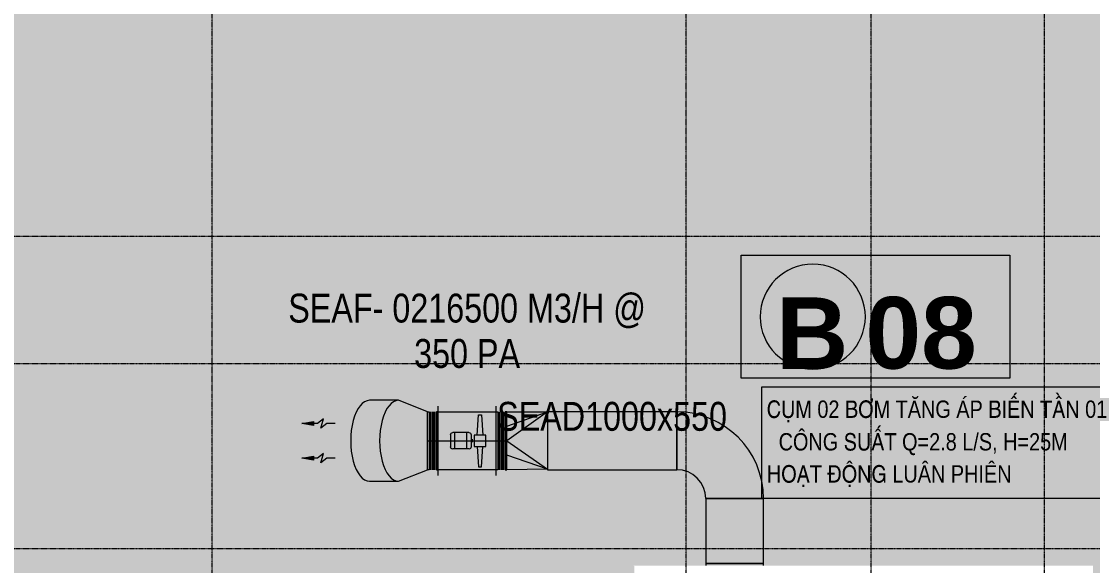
# Model space of a CAD drawing. Header units: millimetres. Extents: x 5117 to 246734, y -48177 to 129208.
# Drawn here: x 65853 to 84383, y 33547 to 42959 of the extents above; entities that cross this region are included whole.
import ezdxf

# ---------------------------------------------------------------- set-up
doc = ezdxf.new("R2010")
doc.units = ezdxf.units.MM
doc.linetypes.add('Grid Line', pattern=[22.225, 12.7, -3.175, 3.175, -3.175])
for name, color, linetype, lineweight in [('A-ANNO-NOTE', 131, 'Continuous', 9), ('A-FLOR-PATT-2', 9, 'Continuous', 9), ('G-IMPT', 8, 'Continuous', 9), ('G-IMPT-3', 7, 'Continuous', 9), ('M-EQPM', 50, 'Continuous', 9), ('S-GRID-1', 1, 'Grid Line', 9)]:
    doc.layers.add(name, color=color, linetype=linetype, lineweight=lineweight)
doc.styles.add('Arial', font='arial_0.ttf', dxfattribs={"width": 0.8, "height": 500})
doc.styles.add('Arial_B', font='arialbd_0.ttf', dxfattribs={"height": 1240})
doc.styles.add('VNI-Helve-Condense', font='VHELVCN.TTF', dxfattribs={"height": 300})

# ---------------------------------------------------------------- blocks, each defined once
blk = doc.blocks.new('TKTC_QUAT HUT KHOI_260130 - TKTC_QUAT HUT KHOI_260130_dwg_A$C93a11253-flat-1-4168559-TKCS_MB TỔNG THỂ MÁI')
at = {"layer": 'G-IMPT'}
for p, q in [((500, 637), (-500, 637)), ((500, 612), (-500, 612)), ((500, 587), (-500, 587)), ((500, 562), (-500, 562)), ((0, -694), (0, 706)), ((-600, 506), (600, 506)), ((-500, 506), (-500, -494)), ((500, -494), (500, 506)), ((-142, 37), (-142, -244)), ((-142, 0), (142, 0)), ((105, 75), (-105, 75)), ((-16, 104), (-16, 75)), ((16, 104), (16, 75)), ((142, 37), (142, -244)), ((-142, -206), (142, -206)), ((105, -281), (-105, -281)), ((-600, -494), (600, -494)), ((500, -551), (-500, -551)), ((500, -576), (-500, -576)), ((500, -601), (-500, -601)), ((500, -626), (-500, -626))]:
    blk.add_line(p, q, dxfattribs=at)
at = {"layer": 'G-IMPT', "flags": 128}
for points in [[(-500, 662), (-500, 693), (500, 693), (500, 662)], [(-500, 537), (-500, 506), (500, 506), (500, 537)], [(-100, 328), (100, 328), (100, 128), (-100, 128)], [(-500, -526), (-500, -494), (500, -494), (500, -526)], [(-500, -651), (-500, -682), (500, -682), (500, -651)]]:
    blk.add_lwpolyline(points, close=True, dxfattribs=at)
for points in [[(-100, 178), (-450, 203), (-450, 253), (-100, 278)], [(100, 178), (450, 203), (450, 253), (100, 278)]]:
    blk.add_lwpolyline(points, dxfattribs=at)
at = {"layer": 'G-IMPT'}
for centre, start, end in [((-105, 37), 90, 180), ((105, 37), 360, 90), ((-105, -244), 180, 270), ((105, -244), 270, 0)]:
    blk.add_arc(centre, 37.5, start, end, dxfattribs=at)
blk = doc.blocks.new('TKTC_QUAT HUT KHOI_260130 - TKTC_QUAT HUT KHOI_260130_dwg_M-FLOW-ARROW-4168562-TKCS_MB TỔNG THỂ MÁI')
at = {"layer": 'G-IMPT'}
blk.add_hatch(color=256, dxfattribs=at).paths.add_polyline_path([(70904, 35376), (70704, 35409), (70904, 35442)])
for p, q in [((70704, 35409), (70904, 35442)), ((70904, 35376), (70704, 35409)), ((70904, 35442), (70904, 35376))]:
    blk.add_line(p, q, dxfattribs=at)
at = {"layer": 'G-IMPT', "flags": 128}
blk.add_lwpolyline([(71281, 35409), (71137, 35409), (71031, 35329), (71077, 35489), (70971, 35409), (70704, 35409)], dxfattribs=at)
blk = doc.blocks.new('TKTC_QUAT HUT KHOI_260130 - TKTC_QUAT HUT KHOI_260130_dwg_M-FLOW-ARROW-4168563-TKCS_MB TỔNG THỂ MÁI')
at = {"layer": 'G-IMPT'}
blk.add_hatch(color=256, dxfattribs=at).paths.add_polyline_path([(70904, 35976), (70704, 36009), (70904, 36042)])
for p, q in [((70704, 36009), (70904, 36042)), ((70904, 35976), (70704, 36009)), ((70904, 36042), (70904, 35976))]:
    blk.add_line(p, q, dxfattribs=at)
at = {"layer": 'G-IMPT', "flags": 128}
blk.add_lwpolyline([(71281, 36009), (71137, 36009), (71031, 35929), (71077, 36089), (70971, 36009), (70704, 36009)], dxfattribs=at)
blk = doc.blocks.new('TKTC_QUAT HUT KHOI_260130 - TKTC_QUAT HUT KHOI_260130_dwg-4168555-TKCS_MB TỔNG THỂ MÁI')
at = {"layer": 'G-IMPT'}
blk.add_line((77690, 34709), (78690, 34709), dxfattribs=at)
at = {"layer": 'G-IMPT', "flags": 128}
for points in [[(71875, 35009), (72375, 35009), (72875, 35209), (72875, 36209), (72375, 36409), (71875, 36409)], [(77190, 36209), (74950, 36209), (74950, 35209), (77190, 35209), (77190, 36209), (77190, 35209)], [(78690, 33589), (78690, 34709), (77690, 34709), (77690, 33589), (77690, 33550)], [(78690, 33550), (78690, 33589), (77690, 33589), (78690, 33589)]]:
    blk.add_lwpolyline(points, dxfattribs=at)
blk.add_lwpolyline([(74950, 36209), (74950, 35216), (74250, 35209), (74250, 36209)], close=True, dxfattribs=at)
at = {"layer": 'G-IMPT'}
for radius in [1500, 500]:
    blk.add_arc((77190, 34709), radius, 0, 90, dxfattribs=at)
for centre in [(71875, 35709), (72375, 35709)]:
    blk.add_ellipse(centre, major_axis=(0, 700), ratio=0.467548, start_param=0, end_param=3.141593, dxfattribs=at)
at = {"layer": 'M-EQPM', "flags": 128}
blk.add_lwpolyline([(74250, 35959), (74950, 36209), (74250, 35709), (74950, 35216), (74250, 35459)], dxfattribs=at)
at = {"extrusion": (0, 0, -1), "zscale": -1, "rotation": 90.00000000000001}
blk.add_blockref('TKTC_QUAT HUT KHOI_260130 - TKTC_QUAT HUT KHOI_260130_dwg_A$C93a11253-flat-1-4168559-TKCS_MB TỔNG THỂ MÁI', (-73557, 35709), dxfattribs=at)
for name in ['TKTC_QUAT HUT KHOI_260130 - TKTC_QUAT HUT KHOI_260130_dwg_M-FLOW-ARROW-4168563-TKCS_MB TỔNG THỂ MÁI', 'TKTC_QUAT HUT KHOI_260130 - TKTC_QUAT HUT KHOI_260130_dwg_M-FLOW-ARROW-4168562-TKCS_MB TỔNG THỂ MÁI']:
    blk.add_blockref(name, (0, 0))
at = {"layer": 'G-IMPT-3', "char_height": 500, "attachment_point": 2, "line_spacing_factor": 0.941778, "style": 'Arial'}
for s, insert, width in [('SEAF- 0216500 M3/H @ 350 PA', (73562, 38254), 6758.14), ('SEAD1000x550', (76070, 36382), 2901.59)]:
    blk.add_mtext(s, dxfattribs=dict(at, insert=insert, width=width))
blk = doc.blocks.new('TKTC_QUAT HUT KHOI_260130 - TKTC_QUAT HUT KHOI_260130-2046036-TKCS_MB TỔNG THỂ MÁI')
blk.add_blockref('TKTC_QUAT HUT KHOI_260130 - TKTC_QUAT HUT KHOI_260130_dwg-4168555-TKCS_MB TỔNG THỂ MÁI', (-33652, -17239))
blk = doc.blocks.new('TKTC_BON NUOC MAI_260130 - TKTC_BON NUOC MAI_260130_dwg-3426650-TKCS_MB TỔNG THỂ MÁI')
at = {"layer": 'G-IMPT', "flags": 128}
blk.add_lwpolyline([(-124495, -826458), (-118073, -826458), (-118073, -824540), (-124495, -824540)], close=True, dxfattribs=at)
at = {"layer": 'G-IMPT-3', "char_height": 300, "attachment_point": 1, "line_spacing_factor": 1.081022, "style": 'VNI-Helve-Condense'}
for s, insert, width, rotation in [('CUÏM 02 BÔM TAÊNG AÙP BIEÁN TAÀN 01', (-124405, -824769), 7495.73, 359.9987), ('COÂNG SUAÁT Q=2.8 L/S, H=25M', (-124200, -825333), 6220.74, 0.0013), ('HOAÏT ÑOÄNG LUAÂN PHIEÂN', (-124402, -825888), 5175.17, 0.0013)]:
    blk.add_mtext(s, dxfattribs=dict(at, insert=insert, width=width, rotation=rotation))
blk = doc.blocks.new('TKTC_BON NUOC MAI_260130 - TKTC_BON NUOC MAI_260130-2047084-TKCS_MB TỔNG THỂ MÁI')
blk.add_blockref('TKTC_BON NUOC MAI_260130 - TKTC_BON NUOC MAI_260130_dwg-3426650-TKCS_MB TỔNG THỂ MÁI', (169499, 843934))
blk = doc.blocks.new('HDNDCT_GHI CHU TANG CAO - HDNDCT_GHI CHU TANG CAO-2035936-TKCS_MB TỔNG THỂ MÁI')
at = {"layer": 'A-ANNO-NOTE'}
for p, q in [((0, 0), (0, 6.865)), ((0, 6.865), (15, 6.865)), ((15, 6.865), (15, 0)), ((15, 0), (0, 0))]:
    blk.add_line(p, q, dxfattribs=at)
for start, end in [(360, 180), (360, 180), (180, 360), (180, 360)]:
    blk.add_arc((4, 3.432), 2.932, start, end, dxfattribs=at)

msp = doc.modelspace()

# ---------------------------------------------------------------- hatches: boundary and pattern name
at = {"layer": 'A-FLOR-PATT-2'}
h = msp.add_hatch(dxfattribs=at)
h.set_pattern_fill('FP_1', color=256, style=0, pattern_type=2)
h.set_pattern_definition([(0, (0, 0), (2519.68, 629.92), [103.937, -1785.823, 103.937, -1785.823, -10078.72]), (0, (0, 0), (2519.68, 629.92), [-3779.52, 103.937, -3675.583, 103.937, -1785.823, -4409.44]), (0, (0, 0), (2519.68, 629.92), [-9448.8, 103.937, -1155.903, 103.937, -3045.663]), (120, (944.9, 314.96), (-1805.3667, 1867.147), [103.937, -1785.823, 103.937, -11864.543]), (120, (944.9, 314.96), (-1805.3667, 1867.147), [-1993.697, -1785.823, 103.937, -3675.583, -6299.2]), (120, (944.9, 314.96), (-1805.3667, 1867.147), [-7559.04, 103.937, -1785.823, 103.937, -4305.503]), (120, (944.9, 314.96), (-1805.3667, 1867.147), [-9552.737, -1155.903, 103.937, -3045.663]), (240, (1259.84, 1574.8), (-714.3133, -2497.067), [103.937, -1785.823, 103.937, -11864.543]), (240, (1259.84, 1574.8), (-714.3133, -2497.067), [-1993.697, -1785.823, 103.937, -3675.583, -6299.2]), (240, (1259.84, 1574.8), (-714.3133, -2497.067), [-7559.04, 103.937, -1785.823, 103.937, -4305.503]), (240, (1259.84, 1574.8), (-714.3133, -2497.067), [-9552.737, -1155.903, 103.937, -3045.663])])
h.paths.add_polyline_path([(116902.6, 18036.9), (126450.6, 18036.9), (126450.6, 33076.9), (119902.6, 33076.9), (119902.6, 37786.9), (126450.6, 37786.9), (126450.6, 77435.3), (119062.6, 77435.3), (119062.6, 70736.9), (114152.6, 70736.9), (114152.6, 77435.3), (106750.6, 77435.3), (106750.6, 70561.9), (108250.6, 70561.9), (108250.6, 54161.9), (112852.7, 54161.9), (112852.7, 53461.9), (112952.6, 53461.9), (112952.6, 52471.9), (116462.6, 52471.9), (116462.6, 44727), (112852.6, 44727), (112852.6, 43735.3), (48052.7, 43735.3), (48052.7, 44727), (44442.6, 44727), (44442.6, 52471.9), (47952.6, 52471.9), (47952.6, 53461.9), (48052.7, 53461.9), (48052.7, 54161.9), (52652.6, 54161.9), (52652.6, 70561.9), (54152.6, 70561.9), (54152.6, 77436.9), (46762.4, 77436.9), (46762.4, 70736.9), (41852.6, 70736.9), (41852.6, 77435.3), (34450.6, 77435.3), (34450.6, 37786.9), (41002.6, 37786.9), (41002.6, 37796.9), (41012.6, 37796.9), (41012.6, 33076.9), (41002.6, 33076.9), (41002.6, 33086.9), (34450.6, 33086.9), (34450.6, 18037.4), (44002.6, 18037.4), (44002.6, 25337.4), (76452.6, 25337.4), (76452.6, 33536.9), (76442.6, 33537.2), (76442.6, 33546.9), (84387.6, 33546.9), (84387.6, 25337.4), (116902.6, 25337.4), (116902.6, 18342.4)])
h.paths.add_polyline_path([(116252.6, 52961.9), (115852.6, 52961.9), (115852.6, 53461.9), (116352.6, 53461.9), (116352.6, 52961.9), (116252.6, 52961.9)])
h.paths.add_polyline_path([(44652.5, 52961.9), (44552.5, 52961.9), (44552.5, 53461.9), (45052.6, 53461.9), (45052.6, 52961.9), (44652.6, 52961.9)])
h.paths.add_polyline_path([(116252.6, 53061.9), (116252.6, 53061.9), (116252.6, 53361.9)])
h.paths.add_polyline_path([(44652.5, 53061.9), (44652.6, 53062), (44652.5, 53361.3)])
h = msp.add_hatch(dxfattribs=at)
h.set_pattern_fill('FP_2', color=256, style=0, pattern_type=2)
h.set_pattern_definition([(50, (0, 0), (2259.083, -197.644), [236.22, -2598.42]), (355, (0, 0), (-437.01, 2369.104), [188.976, -2078.736]), (100.451, (188.3, -16.5), (1822.088, 2171.446), [200.756, -2208.317]), (46.184, (0, 630), (3361.38, -521.33), [354.33, -3897.63]), (96.636, (280, 586.5), (2943.79, 3068.1), [301.134, -3312.475]), (351.184, (0, 630), (2943.82, 3068.07), [283.464, -3118.104]), (21, (315, 472.4), (1880.018, -1268.089), [236.22, -2598.42]), (326, (315, 472.4), (766.346, 2283.932), [188.976, -2078.736]), (71.451, (471.6, 366.8), (2646.372, 1015.824), [200.756, -2208.317]), (37.5, (0, 0), (38.299, 1048.482), [103.937, -1949.602, 103.937, -2006.295, -2086.61]), (37.5, (0, 0), (38.299, 1048.482), [-4163.77, 103.937, -1982.673]), (7.5, (0, 0), (828.564, 1242.239), [103.937, -1099.21, 103.937, -1902.358, -795.274]), (7.5, (0, 0), (828.564, 1242.239), [-3209.442, 103.937, -691.337]), (327.5, (-702.4, 0), (1681.327, -71.0387), [103.937, -683.463, 103.937, -2352.751, -3259.836]), (327.5, (-702.4, 0), (1681.327, -71.0387), [-3244.088, 103.937, -3155.9]), (317.5, (-1017.3, 0), (1836.803, 315.291), [103.937, -919.683, 103.937, -1527.556, -2314.956]), (317.5, (-1017.3, 0), (1836.803, 315.291), [-2655.113, 103.937, -2211.02])])
h.paths.add_polyline_path([(116902.6, 18036.9), (126450.6, 18036.9), (126450.6, 33076.9), (119902.6, 33076.9), (119902.6, 37786.9), (126450.6, 37786.9), (126450.6, 77435.3), (119062.6, 77435.3), (119062.6, 70736.9), (114152.6, 70736.9), (114152.6, 77435.3), (106750.6, 77435.3), (106750.6, 70561.9), (108250.6, 70561.9), (108250.6, 54161.9), (112852.7, 54161.9), (112852.7, 53461.9), (112952.6, 53461.9), (112952.6, 52471.9), (116462.6, 52471.9), (116462.6, 44727), (112852.6, 44727), (112852.6, 43735.3), (48052.7, 43735.3), (48052.7, 44727), (44442.6, 44727), (44442.6, 52471.9), (47952.6, 52471.9), (47952.6, 53461.9), (48052.7, 53461.9), (48052.7, 54161.9), (52652.6, 54161.9), (52652.6, 70561.9), (54152.6, 70561.9), (54152.6, 77436.9), (46762.4, 77436.9), (46762.4, 70736.9), (41852.6, 70736.9), (41852.6, 77435.3), (34450.6, 77435.3), (34450.6, 37786.9), (41002.6, 37786.9), (41002.6, 37796.9), (41012.6, 37796.9), (41012.6, 33076.9), (41002.6, 33076.9), (41002.6, 33086.9), (34450.6, 33086.9), (34450.6, 18037.4), (44002.6, 18037.4), (44002.6, 25337.4), (76452.6, 25337.4), (76452.6, 33536.9), (76442.6, 33537.2), (76442.6, 33546.9), (84387.6, 33546.9), (84387.6, 25337.4), (116902.6, 25337.4), (116902.6, 18342.4)])
h.paths.add_polyline_path([(116252.6, 52961.9), (115852.6, 52961.9), (115852.6, 53461.9), (116352.6, 53461.9), (116352.6, 52961.9), (116252.6, 52961.9)])
h.paths.add_polyline_path([(44652.5, 52961.9), (44552.5, 52961.9), (44552.5, 53461.9), (45052.6, 53461.9), (45052.6, 52961.9), (44652.6, 52961.9)])
h.paths.add_polyline_path([(116252.6, 53061.9), (116252.6, 53061.9), (116252.6, 53361.9)])
h.paths.add_polyline_path([(44652.5, 53061.9), (44652.6, 53062), (44652.5, 53361.3)])

# ---------------------------------------------------------------- linework, layer by layer
at = {"layer": 'S-GRID-1'}
for p, q in [((69152.6, 23210.6), (69152.6, 78232.7)), ((77352.6, 23210.6), (77352.6, 78232.7)), ((80552.6, 23210.6), (80552.6, 78232.7)), ((83552.6, 23210.6), (83552.6, 78232.7)), ((129301.8, 39236.9), (31601.8, 39236.9)), ((129301.8, 37036.9), (31601.8, 37036.9)), ((129301.8, 33836.9), (31601.8, 33836.9))]:
    msp.add_line(p, q, dxfattribs=at)

# ---------------------------------------------------------------- block references
at = {"layer": 'A-ANNO-NOTE', "xscale": 310, "yscale": 310, "zscale": 310}
msp.add_blockref('HDNDCT_GHI CHU TANG CAO - HDNDCT_GHI CHU TANG CAO-2035936-TKCS_MB TỔNG THỂ MÁI', (78302.6, 36787.3), dxfattribs=at)
at = {"layer": 'M-EQPM'}
for name, p in [('TKTC_BON NUOC MAI_260130 - TKTC_BON NUOC MAI_260130-2047084-TKCS_MB TỔNG THỂ MÁI', (33652.6, 17236.9)), ('TKTC_QUAT HUT KHOI_260130 - TKTC_QUAT HUT KHOI_260130-2046036-TKCS_MB TỔNG THỂ MÁI', (33652.6, 17235.3))]:
    msp.add_blockref(name, p, dxfattribs=at)

# ---------------------------------------------------------------- texts
at = {"layer": 'A-ANNO-NOTE', "char_height": 1240, "attachment_point": 5, "line_spacing_factor": 0.936439, "style": 'Arial_B'}
for s, insert, width in [('\\pt155,310,465,620,775,930,1085,1240,1395,1550,1705,1860,2015,2170,2325,2480,2635,2790,2945,3100,3255,3410,3565,3720,3875,4030,4185,4340,4495,4650,4805,4960;B', (79532.6, 37564.9), 1271), ('\\pt155,310,465,620,775,930,1085,1240,1395,1550,1705,1860,2015,2170,2325,2480,2635,2790,2945,3100,3255,3410,3565,3720,3875,4030,4185,4340,4495,4650,4805,4960;08', (81416.3, 37564.9), 1949.9)]:
    msp.add_mtext(s, dxfattribs=dict(at, insert=insert, width=width))

doc.saveas('drawing.dxf')
